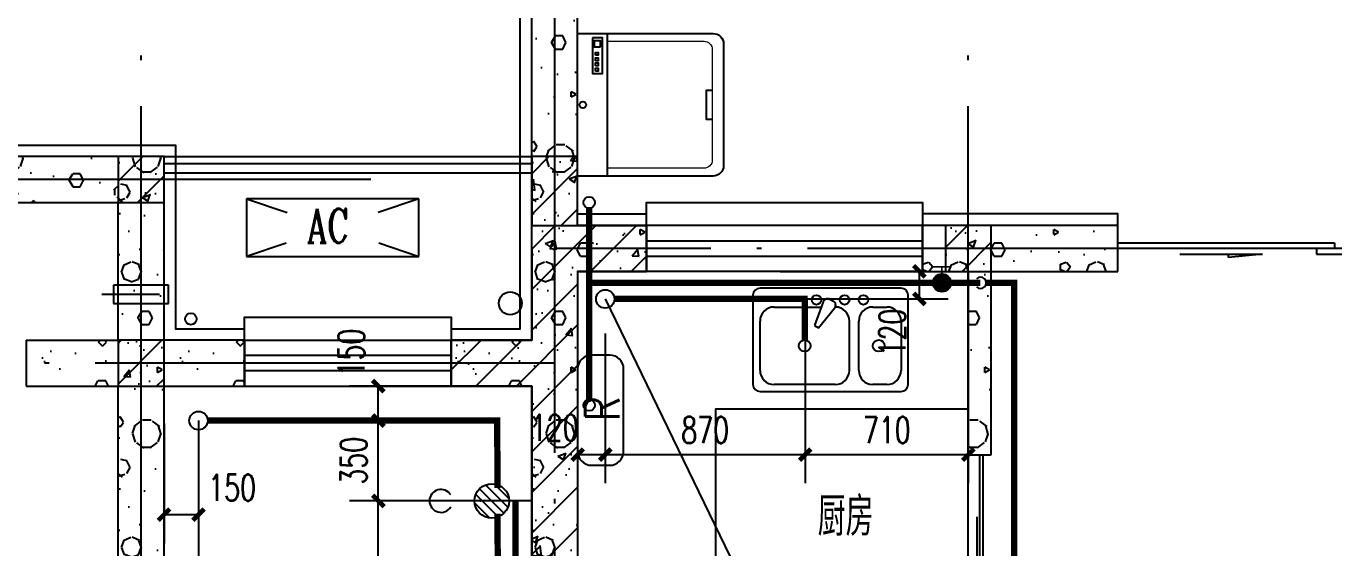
# Model space of a CAD drawing. Extents: x -287580 to -53108, y -522338 to -82629.
# Drawn here: x -150685 to -144994, y -461926 to -459653 of the extents above; entities that cross this region are included whole.
import ezdxf
from ezdxf.enums import TextEntityAlignment as Align

# ---------------------------------------------------------------- set-up
doc = ezdxf.new("R2010")
doc.units = 0
doc.header["$LTSCALE"] = 1000
doc.header["$MEASUREMENT"] = 0
for name, pattern in [('__DASH', [0.35, 0.25, -0.1]), ('DASH', [0.35, 0.25, -0.1]), ('DOTE', [2.42, 2, -0.2, 0.02, -0.2])]:
    doc.linetypes.add(name, pattern=pattern)
for name, color, linetype in [('DIM_污水', 3, 'Continuous'), ('DOTE', 99, 'Continuous'), ('kan', 146, 'Continuous'), ('KTIAO', 124, 'Continuous'), ('PIPE-污水', 2, 'Continuous'), ('PIPE-给水', 3, 'Continuous'), ('PUB_HATCH', 8, 'Continuous'), ('PUB_TEXT', 7, 'Continuous'), ('TWT_DIM', 3, 'Continuous'), ('VPIPE-污水', 2, 'Continuous'), ('VPIPE-给水', 3, 'Continuous'), ('WALL', 9, 'Continuous'), ('WINDOW', 99, 'Continuous'), ('冷凝水管', 6, 'Continuous'), ('家具', 187, 'Continuous'), ('栏杆', 169, 'Continuous'), ('空调、空调洞', 66, 'Continuous'), ('给排水标注', 4, 'Continuous'), ('面层', 215, 'Continuous'), ('面积', 6, 'Continuous')]:
    doc.layers.add(name, color=color, linetype=linetype)
doc.layers.add('RENDERING', color=125, linetype='Continuous', lineweight=13)
doc.layers.add('洁、厨具', color=8, linetype='Continuous', lineweight=9)
doc.styles.add('_ROMANC', font='romanc__.ttf', dxfattribs={"width": 0.700005})
doc.styles.add('_SIMPLEX', font='SIMPLEX.shx', dxfattribs={"width": 0.75})
doc.styles.add('_TCH_DIM_T3', font='SIMPLEX', dxfattribs={"width": 0.705882, "bigfont": 'GBCBIG'})
doc.styles.add('DIM_FONT', font='simplex_.ttf', dxfattribs={"width": 0.7, "bigfont": 'GBCBIG'})
doc.styles.get("Standard").update_dxf_attribs({"font": 'gbenor.shx', "bigfont": 'gbcbig.shx'})
doc.dimstyles.new('_TWT_ARCH&&50', dxfattribs={"dimtxt": 114.75, "dimasz": 50, "dimexe": 125, "dimexo": 150, "dimgap": 50, "dimtad": 1, "dimdec": 0, "dimzin": 0, "dimdsep": 46, "dimtxsty": '_TCH_DIM_T3', "dimblk": 'ARCHTICK', "dimcen": 0.09, "dimclrd": 4, "dimclre": 4, "dimclrt": 4, "dimazin": 2, "dimtfac": 1, "dimtdec": 0, "dimtix": 1, "dimtmove": 2, "dimatfit": 3, "dimfxl": 0, "dimtolj": 1, "dimtzin": 0, "dimarcsym": 0})
pattern_1 = [(45, (215520.8, 801911.87), (-88.388348, 88.388348), []), (50, (215520.8, 801911.87), (358.63009, -31.37607), [37.5, -412.5]), (355, (215520.8, 801911.87), (-69.37567, 376.09607), [30, -330]), (100.4514, (215550.7, 801909.25), (289.25469, 344.71977), [31.8701, -350.57106]), (46.1842, (215520.8, 802011.87), (533.62052, -82.7595), [56.25, -618.75]), (96.6356, (215565.27, 802004.97), (467.33135, 487.05894), [47.80514, -525.8565]), (351.1842, (215520.8, 802011.87), (467.33097, 487.0593), [45, -495]), (21, (215570.8, 801986.87), (298.45353, -201.30945), [37.5, -412.5]), (326, (215570.8, 801986.87), (121.65767, 362.57502), [30, -330]), (71.4514, (215595.67, 801970.1), (420.11131, 161.26525), [31.8701, -350.57106]), (37.5, (215520.8, 801911.87), (6.079928, 166.446927), [0, -326, 0, -335, 0, -331.25]), (7.5, (215520.8, 801911.87), (131.53477, 197.205856), [0, -191, 0, -318.5, 0, -126.25]), (327.5, (215409.3, 801911.87), (266.911218, -11.277436), [0, -125, 0, -390, 0, -517.5]), (317.5, (215359.3, 801911.87), (291.593085, 50.05249), [0, -162.5, 0, -259, 0, -367.5])]
pattern_2 = [(0, (177, -183), (300, 600), [0, -600]), (0, (-174, -264), (300, 600), [0, -600]), (0, (21, -270), (300, 600), [0, -600]), (0, (234, -93), (300, 600), [0, -600]), (0, (-15, -300), (300, 600), [0, -600]), (0, (294, 285), (300, 600), [0, -600]), (0, (111, 237), (300, 600), [0, -600]), (0, (207, 162), (300, 600), [0, -600]), (0, (-282, 150), (300, 600), [0, -600]), (0, (12, 123), (300, 600), [0, -600]), (0, (-102, -30), (300, 600), [0, -600]), (0, (-96, -255), (300, 600), [0, -600]), (0, (129, -279), (300, 600), [0, -600]), (0, (294, -15), (300, 600), [0, -600]), (0, (-267, -108), (300, 600), [0, -600]), (0, (-216, -6), (300, 600), [0, -600]), (0, (18, -48), (300, 600), [0, -600]), (0, (-66, -135), (300, 600), [0, -600]), (0, (-114, 63), (300, 600), [0, -600]), (0, (-39, 288), (300, 600), [0, -600]), (0, (-243, -234), (300, 600), [0, -600]), (0, (87, 165), (300, 600), [0, -600]), (0, (-192, 174), (300, 600), [0, -600]), (0, (-240, 252), (300, 600), [0, -600]), (130.601294, (257.143, 97.143), (-1499.9999834, 1800.0000079), [26.34155, -11037.111]), (18.434949, (214.29, 108.57), (1499.999994, 599.999996), [27.10524, -3767.6279]), (90, (214.3, 82.86), (300, 600), [25.7143, -1174.28565]), (161.56505, (240, 74.29), (-1500.000008, 599.999955), [27.10524, -3767.6279]), (53.130102, (240, 74.29), (300, 600), [28.5714, -2971.4285]), (135, (262.86, -231.43), (-300.00004, 599.99996), [24.24366, -1672.8126]), (45, (228.57, -231.43), (300, 600), [24.24366, -1672.8126]), (135, (245.71, -248.57), (-300.00004, 599.99996), [24.24366, -1672.8126]), (45, (245.71, -248.57), (300, 600), [24.24366, -1672.8126]), (116.56505, (-25.7, 171.43), (-5e-05, 1199.99997), [31.9438, -638.8765]), (180, (-40, 200), (-300, 600), [34.2857, -565.71425]), (63.43495, (-88.57, 171.43), (3e-06, 1200), [31.9438, -638.8765]), (116.56505, (-74.3, 142.86), (-5e-05, 1199.99997), [31.9438, -638.8765]), (0, (-74.3, 142.86), (300, 600), [34.2857, -565.71425]), (63.43495, (-40, 142.86), (3e-06, 1200), [31.9438, -638.8765]), (107.102728, (200, -31.429), (-899.9999656, 3000.0000048), [38.86135, -16282.9025]), (143.972626, (188.57, 5.714), (-5699.9999277, 4199.9999952), [38.86135, -8122.02]), (180, (157.14, 28.6), (-300, 600), [37.14286, -562.8571]), (36.027373, (88.57, 5.714), (5699.999958, 4199.9999547), [38.86135, -8122.02]), (71.56505, (77.14, -28.57), (900.000005, 2999.999995), [36.1403, -3758.5928]), (107.102728, (88.571, -65.714), (-899.9999656, 3000.0000048), [38.86135, -16282.9025]), (143.972626, (120, -88.57), (-5699.9999277, 4199.9999952), [38.86135, -8122.02]), (0, (120, -88.6), (300, 600), [37.14286, -562.8571]), (36.027373, (157.143, -88.57), (5699.999958, 4199.9999547), [38.86135, -8122.02]), (71.56505, (188.57, -65.71), (900.000005, 2999.999995), [36.1403, -3758.5928]), (150.255118, (205.714, 248.57), (-900.000002, 599.999993), [23.035, -4814.3196]), (90, (185.7, 237.14), (300, 600), [22.85714, -1177.14275]), (29.744881, (185.714, 237.14), (900, 599.999997), [23.035, -4814.3196]), (116.56505, (65.7, -177.14), (-5e-05, 1199.99997), [31.9438, -638.8765]), (168.690067, (51.43, -148.57), (-2700.000002, 599.999985), [29.13725, -6089.6855]), (41.185925, (0, -162.857), (7499.9999546, 6599.9999423), [30.37184, -12725.802]), (90, (0, -191.43), (300, 600), [28.5714, -1171.4285]), (138.814074, (22.857, -211.429), (-7499.9998667, 6600.000042), [30.37184, -12725.802]), (16.699244, (22.857, -211.429), (9899.9999255, 2999.9999686), [29.82945, -12498.5375]), (60.945396, (51.43, -202.857), (299.9999992, 599.9999947), [29.4161, -12325.3395]), (109.983106, (-185.714, 74.286), (-1500.0000056, 4199.9999889), [33.442, -14012.1975]), (155.556045, (-197.143, 105.714), (-3900.0000149, 1799.9999626), [34.523, -14465.1315]), (24.4439547, (-260, 105.714), (3900.000002, 1799.9999913), [34.523, -14465.1315]), (70.0168934, (-271.429, 74.286), (1500.0000045, 4199.9999896), [33.442, -14012.1975]), (109.983106, (-260, 42.857), (-1500.0000056, 4199.9999889), [33.442, -14012.1975]), (160.016893, (-228.57, 31.43), (-1500.000001, 599.9999727), [33.442, -6989.3775]), (19.983107, (-228.57, 31.43), (1499.999992, 599.999999), [33.442, -6989.3775]), (70.0168934, (-197.143, 42.857), (1500.0000045, 4199.9999896), [33.442, -14012.1975]), (122.005383, (37.14, 20), (-300.00004, 599.999969), [26.9542, -5633.434]), (18.434949, (-2.86, 34.29), (1499.999994, 599.999996), [27.10524, -3767.6279]), (90, (-2.86, 8.57), (300, 600), [25.7143, -1174.28565]), (161.56505, (22.86, 0), (-1500.000008, 599.999955), [27.10524, -3767.6279]), (54.462322, (22.857, 0), (2099.999997, 2999.9999955), [24.5781, -10298.2115]), (116.56505, (-137.14, -125.7), (-5e-05, 1199.99997), [31.9438, -638.8765]), (180, (-151.4, -97.14), (-300, 600), [31.4286, -568.5714]), (59.036243, (-200, -125.714), (300.000001, 599.999997), [33.3197, -6963.822]), (120.963756, (-182.857, -154.286), (-300.000041, 599.9999724), [33.3197, -6963.822]), (0, (-182.86, -154.3), (300, 600), [31.4286, -568.5714]), (63.43495, (-151.43, -154.3), (3e-06, 1200), [31.9438, -638.8765])]

# ---------------------------------------------------------------- blocks, each defined once
blk = doc.blocks.new('$plan$00001623')
at = {"layer": '家具', "linetype": 'Continuous'}
blk.add_line((-341.1, -144.7), (341.9, -144.7), dxfattribs=at)
at = {"layer": '家具'}
blk.add_lwpolyline([(295, -705.8), (-295, -705.8, -0.414214), (-345, -655.8), (-345, 0), (345, 0), (345, -655.8, -0.414214)], format="xyb", close=True, dxfattribs=at)
for points in [[(323.4, -71.6), (152, -71.6), (152, -119.7), (323.4, -119.7)], [(163, -85.8), (176.7, -85.8), (176.7, -98.5), (163, -98.5)], [(188.5, -85.8), (202.2, -85.8), (202.2, -98.5), (188.5, -98.5)], [(213.1, -85.8), (226.7, -85.8), (226.7, -98.5), (213.1, -98.5)], [(239.5, -85.8), (253.1, -85.8), (253.1, -98.5), (239.5, -98.5)], [(280.9, -109.8), (309.2, -109.8), (309.2, -80.1), (280.9, -80.1)]]:
    blk.add_lwpolyline(points, close=True, dxfattribs=at)
at = {"layer": '家具', "lineweight": 13}
blk.add_lwpolyline([(307.3, -144.7), (307.3, -611, -0.414214), (267.3, -651), (-267.3, -651, -0.414214), (-307.3, -611), (-307.3, -144.7)], format="xyb", dxfattribs=at)
at = {"layer": '家具'}
blk.add_lwpolyline([(-71, -651), (-71, -623.4), (0, -623.4), (71, -623.4), (71, -651)], dxfattribs=at)
blk.add_circle((0, -25.5), 16, dxfattribs=at)
blk = doc.blocks.new('90304092557924')
at = {"layer": 'KTIAO', "color": 99}
for p, q in [((-375, 125), (-198.2, 66.1)), ((-375, 125), (-375, -125)), ((375, 125), (-375, 125)), ((375, 125), (198.2, 66.1)), ((375, -125), (375, 125)), ((-202.8, -67.6), (-375, -125)), ((200.5, -66.8), (375, -125)), ((-375, -125), (375, -125))]:
    blk.add_line(p, q, dxfattribs=at)
at = {"layer": 'KTIAO', "color": 99, "style": '_ROMANC', "width": 0.7}
blk.add_text('AC', height=148.6, dxfattribs=at).set_placement((-112.6, -66.3))
at = {"layer": 'KTIAO', "color": 99, "style": 'DIM_FONT', "oblique": 0, "width": 0.6, "flags": 9}
for tag in ['XSIZE', 'YSIZE']:
    blk.add_attdef(tag, (-375, -125), '', height=0.5, dxfattribs=at)
blk = doc.blocks.new('TRHH')
at = {"color": 6}
blk.add_circle((-249202, -461389.9), 50, dxfattribs=at)
blk = doc.blocks.new('A$C06D6341B')
at = {"layer": '空调、空调洞', "linetype": 'DASH'}
for p, q in [((80, 290), (0, 290)), ((0, 290), (0, 50)), ((40, 0), (40, 340)), ((80, 50), (80, 290)), ((0, 50), (80, 50))]:
    blk.add_line(p, q, dxfattribs=at)
blk = doc.blocks.new('A$C20217E62')
at = {"layer": '家具'}
for p, q in [((0, 419.3), (0, 30.7)), ((644.3, 450), (30.7, 450)), ((335.5, 401.6), (349.8, 393.4)), ((675, 30.7), (675, 419.3)), ((92, 368.2), (297.5, 368.2)), ((306.1, 391.1), (267.3, 287.5)), ((285, 277.2), (355.3, 362.7)), ((521.6, 368.2), (583, 368.2)), ((30.7, 92), (30.7, 306.8)), ((267.3, 287.5), (285, 277.2)), ((419.3, 306.8), (419.3, 92)), ((460.2, 92), (460.2, 306.8)), ((644.3, 306.8), (644.3, 92)), ((30.7, 0), (644.3, 0)), ((358, 30.7), (92, 30.7)), ((583, 30.7), (521.6, 30.7))]:
    blk.add_line(p, q, dxfattribs=at)
for centre, radius in [((276.1, 398.9), 20.5), ((398.9, 398.9), 20.5), ((480.7, 398.9), 20.5), ((225, 199.4), 25.6), ((547.2, 199.4), 25.6)]:
    blk.add_circle(centre, radius, dxfattribs=at)
for centre, radius, start, end in [((30.7, 419.3), 30.7, 90, 180), ((325.2, 383.9), 20.5, 60, 159.4623), ((644.3, 419.3), 30.7, 0, 90), ((92, 306.8), 61.4, 90, 180), ((339.5, 375.7), 20.5, 320.5377, 60), ((358, 306.8), 61.4, 0, 90), ((521.6, 306.8), 61.4, 90, 180), ((583, 306.8), 61.4, 0, 90), ((92, 92), 61.4, 180, 270), ((358, 92), 61.4, 270, 0), ((521.6, 92), 61.4, 180, 270), ((583, 92), 61.4, 270, 0), ((30.7, 30.7), 30.7, 180, 270), ((644.3, 30.7), 30.7, 270, 0)]:
    blk.add_arc(centre, radius, start, end, dxfattribs=at)
blk = doc.blocks.new('$lvtry$00000168')
at = {"color": 0}
blk.add_line((0, 0), (0, -395), dxfattribs=at)
blk.add_arc((0, -395), 50, 121.0332, 58.9668, dxfattribs=at)
for p in [(0, 0), (0, -222.5)]:
    blk.add_point(p, dxfattribs=at)
blk = doc.blocks.new('$lvtry$00000171')
for p, q in [((-74.2, 10.6), (-10.6, 74.2)), ((-69.8, -27.4), (27.4, 69.8)), ((-53, -53), (53, 53)), ((-27.4, -69.8), (69.8, 27.4)), ((10.6, -74.2), (74.2, -10.6))]:
    blk.add_line(p, q)
blk.add_circle((0, 0), 75)
blk.add_point((0, 0))
blk = doc.blocks.new('A$C6BE329BC')
at = {"layer": '家具'}
blk.add_blockref('$lvtry$00000168', (75, 445), dxfattribs=at)
at = {"layer": '家具', "rotation": 180}
blk.add_blockref('$lvtry$00000171', (75, 271.4), dxfattribs=at)
blk = doc.blocks.new('A$C19B76108')
blk.add_lwpolyline([(60, 0), (420, 0, 0.414214), (480, 60), (480, 140, 0.414214), (420, 200), (60, 200, 0.414214), (0, 140), (0, 60, 0.414214)], format="xyb", close=True)
at = {"ltscale": 5, "style": '_SIMPLEX', "width": 0.8}
blk.add_text('R', height=150, dxfattribs=at).set_placement((246.4, 17.9), align=Align.CENTER)
blk = doc.blocks.new('A$C35BA6BDB')
at = {"layer": 'PUB_HATCH'}
h = blk.add_hatch(dxfattribs=at)
h.set_pattern_fill('钢筋混凝土', color=256, scale=50, style=0)
h.set_pattern_definition([(45, (225104.3, 821774), (-88.388348, 88.388348), []), (50, (225104.3, 821774), (358.63009, -31.37607), [37.5, -412.5]), (355, (225104.3, 821774), (-69.37567, 376.09607), [30, -330]), (100.4514, (225134.2, 821771.4), (289.25469, 344.71977), [31.8701, -350.57106]), (46.1842, (225104.3, 821874), (533.62052, -82.7595), [56.25, -618.75]), (96.6356, (225148.77, 821867.1), (467.33135, 487.05894), [47.80514, -525.8565]), (351.1842, (225104.3, 821874), (467.33097, 487.0593), [45, -495]), (21, (225154.3, 821849), (298.45353, -201.30945), [37.5, -412.5]), (326, (225154.3, 821849), (121.65767, 362.57502), [30, -330]), (71.4514, (225179.17, 821832.22), (420.11131, 161.26525), [31.8701, -350.57106]), (37.5, (225104.3, 821774), (6.079928, 166.446927), [0, -326, 0, -335, 0, -331.25]), (7.5, (225104.3, 821774), (131.53477, 197.205856), [0, -191, 0, -318.5, 0, -126.25]), (327.5, (224992.8, 821774), (266.911218, -11.277436), [0, -125, 0, -390, 0, -517.5]), (317.5, (224942.8, 821774), (291.593085, 50.05249), [0, -162.5, 0, -259, 0, -367.5])])
h.paths.add_polyline_path([(5300, 9800), (5300, 6500), (4550, 6500), (4550, 6700), (5100, 6700), (5100, 9800), (4750, 9800), (4750, 10000), (5100, 10000), (5100, 10500), (5600, 10500), (5600, 10300), (5300, 10300)])
at = {"layer": 'WALL'}
blk.add_lwpolyline([(5300, 9800), (5300, 6500), (4550, 6500), (4550, 6700), (5100, 6700), (5100, 9800), (4750, 9800), (4750, 10000), (5100, 10000), (5100, 10500), (5600, 10500), (5600, 10300), (5300, 10300)], close=True, dxfattribs=at)
blk = doc.blocks.new('A$C47FD7EE8')
at = {"layer": 'PUB_HATCH'}
h = blk.add_hatch(dxfattribs=at)
h.set_pattern_fill('钢筋混凝土', color=256, scale=50, style=0)
h.set_pattern_definition(pattern_1)
h.paths.add_polyline_path([(3500, 12900), (3300, 12900), (3300, 12700), (3500, 12700)])
h = blk.add_hatch(dxfattribs=at)
h.set_pattern_fill('钢筋混凝土', color=256, scale=50, style=0)
h.set_pattern_definition(pattern_1)
h.paths.add_polyline_path([(5300, 12900), (5100, 12900), (5100, 12600), (5300, 12600)])
h = blk.add_hatch(dxfattribs=at)
h.set_pattern_fill('钢筋混凝土', color=256, scale=50, style=0)
h.set_pattern_definition(pattern_1)
h.paths.add_polyline_path([(7100, 12600), (6900, 12600), (6900, 12400), (7100, 12400)])
h = blk.add_hatch(dxfattribs=at)
h.set_pattern_fill('钢筋混凝土', color=256, scale=50, style=0)
h.set_pattern_definition(pattern_1)
h.paths.add_polyline_path([(3500, 12100), (3300, 12100), (3300, 11900), (3500, 11900)])
at = {"color": 6}
for points in [[(3500, 12900), (3300, 12900), (3300, 12700), (3500, 12700)], [(5300, 12900), (5100, 12900), (5100, 12600), (5300, 12600)], [(7100, 12600), (6900, 12600), (6900, 12400), (7100, 12400)], [(3500, 12100), (3300, 12100), (3300, 11900), (3500, 11900)]]:
    blk.add_lwpolyline(points, close=True, dxfattribs=at)
blk = doc.blocks.new('_ArchTick')
at = {"color": 0, "linetype": 'ByBlock', "const_width": 0.4}
blk.add_lwpolyline([(-0.5, -0.5), (0.5, 0.5)], dxfattribs=at)
blk = doc.blocks.new('*D766')
at = {"layer": 'Defpoints', "color": 0}
for p in [(-147553.5, -460721.5), (-146798, -460721.5), (-147553.5, -460841.5)]:
    blk.add_point(p, dxfattribs=at)
at = {"layer": 'TWT_DIM', "color": 4, "lineweight": -2}
for p, q in [((-147403.5, -460721.5), (-146673, -460721.5)), ((-146798, -460841.5), (-146798, -460721.5)), ((-147403.5, -460841.5), (-146673, -460841.5))]:
    blk.add_line(p, q, dxfattribs=at)
at = {"layer": 'TWT_DIM', "color": 4, "lineweight": -2, "xscale": 50, "yscale": 50, "zscale": 50}
for p, rotation in [((-146798, -460721.5), 90), ((-146798, -460841.5), 270)]:
    blk.add_blockref('_ArchTick', p, dxfattribs=dict(at, rotation=rotation))
at = {"layer": 'TWT_DIM', "color": 4, "insert": (-146915.5, -460987.9), "char_height": 114.75, "attachment_point": 5, "rotation": 90, "style": '_TCH_DIM_T3'}
blk.add_mtext('\\A1;120', dxfattribs=at)
blk = doc.blocks.new('*D767')
at = {"layer": 'Defpoints', "color": 0}
for p in [(-147295.1, -460841.5), (-146585, -460841.5), (-146585, -461520)]:
    blk.add_point(p, dxfattribs=at)
at = {"layer": 'TWT_DIM', "color": 4, "lineweight": -2}
for p, q in [((-147295.1, -460991.5), (-147295.1, -461645)), ((-146585, -460991.5), (-146585, -461645)), ((-147295.1, -461520), (-146585, -461520))]:
    blk.add_line(p, q, dxfattribs=at)
at = {"layer": 'TWT_DIM', "color": 4, "lineweight": -2, "xscale": 50, "yscale": 50, "zscale": 50, "rotation": 180}
blk.add_blockref('_ArchTick', (-147295.1, -461520), dxfattribs=at)
at = {"layer": 'TWT_DIM', "color": 4, "lineweight": -2, "xscale": 50, "yscale": 50, "zscale": 50}
blk.add_blockref('_ArchTick', (-146585, -461520), dxfattribs=at)
at = {"layer": 'TWT_DIM', "color": 4, "insert": (-146940.1, -461412.6), "char_height": 114.75, "attachment_point": 5, "style": '_TCH_DIM_T3'}
blk.add_mtext('\\A1;710', dxfattribs=at)
blk = doc.blocks.new('*D768')
at = {"layer": 'Defpoints', "color": 0}
for p in [(-148165, -460841.5), (-147295.1, -460841.5), (-147295.1, -461520)]:
    blk.add_point(p, dxfattribs=at)
at = {"layer": 'TWT_DIM', "color": 4, "lineweight": -2}
for p, q in [((-148165, -460991.5), (-148165, -461645)), ((-147295.1, -460991.5), (-147295.1, -461645)), ((-148165, -461520), (-147295.1, -461520))]:
    blk.add_line(p, q, dxfattribs=at)
at = {"layer": 'TWT_DIM', "color": 4, "lineweight": -2, "xscale": 50, "yscale": 50, "zscale": 50, "rotation": 180}
blk.add_blockref('_ArchTick', (-148165, -461520), dxfattribs=at)
at = {"layer": 'TWT_DIM', "color": 4, "lineweight": -2, "xscale": 50, "yscale": 50, "zscale": 50}
blk.add_blockref('_ArchTick', (-147295.1, -461520), dxfattribs=at)
at = {"layer": 'TWT_DIM', "color": 4, "insert": (-147730.1, -461412.6), "char_height": 114.75, "attachment_point": 5, "style": '_TCH_DIM_T3'}
blk.add_mtext('\\A1;870', dxfattribs=at)
blk = doc.blocks.new('*D769')
at = {"layer": 'Defpoints', "color": 0}
for p in [(-148285, -460841.5), (-148165, -460841.5), (-148165, -461520)]:
    blk.add_point(p, dxfattribs=at)
at = {"layer": 'TWT_DIM', "color": 4, "lineweight": -2}
for p, q in [((-148285, -460991.5), (-148285, -461645)), ((-148165, -460991.5), (-148165, -461645)), ((-148285, -461520), (-148165, -461520))]:
    blk.add_line(p, q, dxfattribs=at)
at = {"layer": 'TWT_DIM', "color": 4, "lineweight": -2, "xscale": 50, "yscale": 50, "zscale": 50, "rotation": 180}
blk.add_blockref('_ArchTick', (-148285, -461520), dxfattribs=at)
at = {"layer": 'TWT_DIM', "color": 4, "lineweight": -2, "xscale": 50, "yscale": 50, "zscale": 50}
blk.add_blockref('_ArchTick', (-148165, -461520), dxfattribs=at)
at = {"layer": 'TWT_DIM', "color": 4, "insert": (-148385, -461402.5), "char_height": 114.75, "attachment_point": 5, "style": '_TCH_DIM_T3'}
blk.add_mtext('\\A1;120', dxfattribs=at)
blk = doc.blocks.new('*D770')
at = {"layer": 'Defpoints', "color": 0}
for p in [(-150085, -461234), (-149935, -461234), (-149935, -461781.5)]:
    blk.add_point(p, dxfattribs=at)
at = {"layer": 'TWT_DIM', "color": 4, "lineweight": -2}
for p, q in [((-150085, -461384), (-150085, -461906.5)), ((-149935, -461384), (-149935, -461906.5)), ((-150085, -461781.5), (-149935, -461781.5))]:
    blk.add_line(p, q, dxfattribs=at)
at = {"layer": 'TWT_DIM', "color": 4, "lineweight": -2, "xscale": 50, "yscale": 50, "zscale": 50, "rotation": 180}
blk.add_blockref('_ArchTick', (-150085, -461781.5), dxfattribs=at)
at = {"layer": 'TWT_DIM', "color": 4, "lineweight": -2, "xscale": 50, "yscale": 50, "zscale": 50}
blk.add_blockref('_ArchTick', (-149935, -461781.5), dxfattribs=at)
at = {"layer": 'TWT_DIM', "color": 4, "insert": (-149788.6, -461664), "char_height": 114.75, "attachment_point": 5, "style": '_TCH_DIM_T3'}
blk.add_mtext('\\A1;150', dxfattribs=at)
blk = doc.blocks.new('*D776')
at = {"layer": 'Defpoints', "color": 0}
for p in [(-149152.5, -461721.5), (-148635, -461721.5), (-148635, -462621.7)]:
    blk.add_point(p, dxfattribs=at)
at = {"layer": 'TWT_DIM', "color": 4, "lineweight": -2}
for p, q in [((-148785, -461721.5), (-149277.5, -461721.5)), ((-149152.5, -462621.7), (-149152.5, -461721.5)), ((-148785, -462621.7), (-149277.5, -462621.7))]:
    blk.add_line(p, q, dxfattribs=at)
at = {"layer": 'TWT_DIM', "color": 4, "lineweight": -2, "xscale": 50, "yscale": 50, "zscale": 50}
for p, rotation in [((-149152.5, -461721.5), 90), ((-149152.5, -462621.7), 270)]:
    blk.add_blockref('_ArchTick', p, dxfattribs=dict(at, rotation=rotation))
at = {"layer": 'TWT_DIM', "color": 4, "insert": (-149259.9, -462171.6), "char_height": 114.75, "attachment_point": 5, "rotation": 90, "style": '_TCH_DIM_T3'}
blk.add_mtext('\\A1;900', dxfattribs=at)
blk = doc.blocks.new('*D777')
at = {"layer": 'Defpoints', "color": 0}
for p in [(-149152.5, -461371.5), (-148635, -461371.5), (-148635, -461721.5)]:
    blk.add_point(p, dxfattribs=at)
at = {"layer": 'TWT_DIM', "color": 4, "lineweight": -2}
for p, q in [((-148785, -461371.5), (-149277.5, -461371.5)), ((-149152.5, -461721.5), (-149152.5, -461371.5)), ((-148785, -461721.5), (-149277.5, -461721.5))]:
    blk.add_line(p, q, dxfattribs=at)
at = {"layer": 'TWT_DIM', "color": 4, "lineweight": -2, "xscale": 50, "yscale": 50, "zscale": 50}
for p, rotation in [((-149152.5, -461371.5), 90), ((-149152.5, -461721.5), 270)]:
    blk.add_blockref('_ArchTick', p, dxfattribs=dict(at, rotation=rotation))
at = {"layer": 'TWT_DIM', "color": 4, "insert": (-149259.9, -461546.5), "char_height": 114.75, "attachment_point": 5, "rotation": 90, "style": '_TCH_DIM_T3'}
blk.add_mtext('\\A1;350', dxfattribs=at)
blk = doc.blocks.new('*D778')
at = {"layer": 'Defpoints', "color": 0}
for p in [(-149152.5, -461221.5), (-148635, -461221.5), (-148635, -461371.5)]:
    blk.add_point(p, dxfattribs=at)
at = {"layer": 'TWT_DIM', "color": 4, "lineweight": -2}
for p, q in [((-148785, -461221.5), (-149277.5, -461221.5)), ((-149152.5, -461371.5), (-149152.5, -461221.5)), ((-148785, -461371.5), (-149277.5, -461371.5))]:
    blk.add_line(p, q, dxfattribs=at)
at = {"layer": 'TWT_DIM', "color": 4, "lineweight": -2, "xscale": 50, "yscale": 50, "zscale": 50}
for p, rotation in [((-149152.5, -461221.5), 90), ((-149152.5, -461371.5), 270)]:
    blk.add_blockref('_ArchTick', p, dxfattribs=dict(at, rotation=rotation))
at = {"layer": 'TWT_DIM', "color": 4, "insert": (-149270, -461075.1), "char_height": 114.75, "attachment_point": 5, "rotation": 90, "style": '_TCH_DIM_T3'}
blk.add_mtext('\\A1;150', dxfattribs=at)
blk = doc.blocks.new('$DorLib2D$00000131')
at = {"color": 0, "linetype": 'Continuous'}
for p, q in [((0.15, 0.125), (0.2319, 0.1973)), ((0.2319, 0.1973), (0.2319, 0.125)), ((-0.5, 0.125), (-0.5, 0)), ((0.0192, 0.125), (-0.5, 0.125)), ((0.0192, 0), (0.0192, 0.125)), ((0.35, 0.125), (0.15, 0.125)), ((-0.5, 0), (0.0192, 0)), ((-0.024, 0), (0.5, 0)), ((-0.024, -0.125), (-0.024, 0)), ((0.5, 0), (0.5, -0.125)), ((-0.35, -0.125), (-0.15, -0.125)), ((-0.2319, -0.1973), (-0.2319, -0.125)), ((-0.15, -0.125), (-0.2319, -0.1973)), ((0.5, -0.125), (-0.024, -0.125))]:
    blk.add_line(p, q, dxfattribs=at)
blk = doc.blocks.new('$WINLIB2D$00000001')
at = {"color": 0}
for points in [[(-0.5, 0.5), (-0.5, -0.5)], [(-0.5, 0.5), (0.5, 0.5)], [(0.5, -0.5), (0.5, 0.5)], [(0.5, 0.1667), (-0.5, 0.1667)], [(0.5, -0.1667), (-0.5, -0.1667)], [(-0.5, -0.5), (0.5, -0.5)]]:
    blk.add_lwpolyline(points, dxfattribs=at)

msp = doc.modelspace()

# ---------------------------------------------------------------- hatches: boundary and pattern name
at = {"layer": 'PIPE-污水', "linetype": '__DASH'}
for points in [[(-147297.1, -460841.5), (-147297.1, -460827.8), (-147283.4, -460827.8)], [(-147297.1, -460841.5), (-147283.4, -460841.5), (-147283.4, -460827.8)], [(-148635, -461371.5), (-148635, -461357.8), (-148621.3, -461357.8)], [(-148635, -461371.5), (-148621.3, -461371.5), (-148621.3, -461357.8)]]:
    msp.add_hatch(color=256, dxfattribs=at).paths.add_polyline_path(points)
at = {"layer": 'PIPE-给水'}
for points in [[(-146385, -460771.5), (-146371.2, -460771.5), (-146371.2, -460757.8)], [(-146385, -460771.5), (-146385, -460757.8), (-146371.2, -460757.8)]]:
    msp.add_hatch(color=256, dxfattribs=at).paths.add_polyline_path(points)
at = {"layer": 'PUB_HATCH'}
h = msp.add_hatch(dxfattribs=at)
h.set_pattern_fill('加气混凝土', color=256, scale=50, style=0)
h.set_pattern_definition(pattern_2)
h.paths.add_polyline_path([(-148351.7, -460621.5), (-148285, -460521.5), (-148285, -458921.5), (-148485, -458621.5), (-148485, -460621.5)])
h = msp.add_hatch(dxfattribs=at)
h.set_pattern_fill('加气混凝土', color=256, scale=50, style=0)
h.set_pattern_definition(pattern_2)
h.paths.add_polyline_path([(-150085, -460221.5), (-151085, -460221.5), (-151085, -460421.5), (-150285, -460421.5)])
h = msp.add_hatch(dxfattribs=at)
h.set_pattern_fill('加气混凝土', color=256, scale=50, style=0)
h.set_pattern_definition(pattern_2)
h.paths.add_polyline_path([(-150218.3, -461121.5), (-150085, -461021.5), (-150085, -460221.5), (-150285, -460421.5), (-150285, -461021.5)])
h = msp.add_hatch(dxfattribs=at)
h.set_pattern_fill('加气混凝土', color=256, scale=50, style=0)
h.set_pattern_definition(pattern_2)
h.paths.add_polyline_path([(-148285, -460721.5), (-147985, -460721.5), (-147985, -460521.5), (-148285, -460521.5), (-148351.7, -460621.5)])
h = msp.add_hatch(dxfattribs=at)
h.set_pattern_fill('加气混凝土', color=256, scale=50, style=0)
h.set_pattern_definition(pattern_2)
h.paths.add_polyline_path([(-146585, -460521.5), (-146785, -460521.5), (-146785, -460721.5), (-146585, -460721.5), (-146551.7, -460654.8)])
h = msp.add_hatch(dxfattribs=at)
h.set_pattern_fill('加气混凝土', color=256, scale=50, style=0)
h.set_pattern_definition(pattern_2)
h.paths.add_polyline_path([(-146485, -460721.5), (-145935, -460721.5), (-145935, -460521.5), (-146585, -460521.5), (-146551.7, -460654.8)])
h = msp.add_hatch(dxfattribs=at)
h.set_pattern_fill('加气混凝土', color=256, scale=50, style=0)
h.set_pattern_definition(pattern_2)
h.paths.add_polyline_path([(-148351.7, -460621.5), (-148485, -460621.5), (-148485, -461021.5), (-148418.3, -461121.5), (-148285, -461121.5), (-148285, -460721.5)])
h = msp.add_hatch(dxfattribs=at)
h.set_pattern_fill('加气混凝土', color=256, scale=50, style=0)
h.set_pattern_definition(pattern_2)
h.paths.add_polyline_path([(-146585, -460721.5), (-146585, -461521.5), (-146485, -461521.5), (-146485, -460721.5), (-146551.7, -460654.8)])
h = msp.add_hatch(dxfattribs=at)
h.set_pattern_fill('加气混凝土', color=256, scale=50, style=0)
h.set_pattern_definition(pattern_2)
h.paths.add_polyline_path([(-150685, -461221.5), (-150285, -461221.5), (-150218.3, -461121.5), (-150285, -461021.5), (-150685, -461021.5)])
h = msp.add_hatch(dxfattribs=at)
h.set_pattern_fill('加气混凝土', color=256, scale=50, style=0)
h.set_pattern_definition(pattern_2)
h.paths.add_polyline_path([(-150085, -461221.5), (-149735, -461221.5), (-149735, -461021.5), (-150085, -461021.5), (-150218.3, -461121.5)])
h = msp.add_hatch(dxfattribs=at)
h.set_pattern_fill('加气混凝土', color=256, scale=50, style=0)
h.set_pattern_definition(pattern_2)
h.paths.add_polyline_path([(-148485, -461021.5), (-148835, -461021.5), (-148835, -461221.5), (-148485, -461221.5), (-148418.3, -461121.5)])
h = msp.add_hatch(dxfattribs=at)
h.set_pattern_fill('加气混凝土', color=256, scale=50, style=0)
h.set_pattern_definition(pattern_2)
h.paths.add_polyline_path([(-150151.7, -463154.8), (-150085, -463121.5), (-150085, -461221.5), (-150218.3, -461121.5), (-150285, -461221.5), (-150285, -463121.5)])
h = msp.add_hatch(dxfattribs=at)
h.set_pattern_fill('加气混凝土', color=256, scale=50, style=0)
h.set_pattern_definition(pattern_2)
h.paths.add_polyline_path([(-148418.3, -461121.5), (-148485, -461221.5), (-148485, -463121.5), (-148418.3, -463154.8), (-148285, -463121.5), (-148285, -461121.5)])

# ---------------------------------------------------------------- linework, layer by layer
at = {"layer": 'DIM_污水'}
for p, q in [((-148165, -460841.5), (-147461.2, -462296, 0)), ((-149935, -461371.5), (-149935, -462226))]:
    msp.add_line(p, q, dxfattribs=at)
at = {"layer": 'DOTE', "linetype": 'DOTE'}
for p, q in [((-150185, -464421.5), (-150185, -457343)), ((-148385, -473612.6), (-148385, -457343)), ((-146585, -464421.5), (-146585, -457343)), ((-149185, -460321.5), (-154956.2, -460321.5)), ((-133185, -460621.5), (-148385, -460621.5)), ((-148385, -461121.5), (-154956.2, -461121.5))]:
    msp.add_line(p, q, dxfattribs=at)
at = {"layer": 'kan'}
msp.add_lwpolyline([(-150085, -460221.5), (-148485, -460221.5)], dxfattribs=at)
at = {"layer": 'PIPE-污水', "linetype": '__DASH', "ltscale": 0.5, "const_width": 27.5}
for points in [[(-148125, -460841.5), (-147297.1, -460841.5)], [(-147297.1, -461020), (-147297.1, -460841.5)], [(-149895, -461371.5), (-148635, -461371.5)], [(-148635, -461371.5), (-148634, -461665.2)], [(-148633.6, -461777.7), (-148630.8, -462620.5)]]:
    msp.add_lwpolyline(points, dxfattribs=at)
at = {"layer": 'PIPE-给水', "ltscale": 0.5, "const_width": 27.5}
for points in [[(-148235, -460771.5), (-148235, -460446.5)], [(-146532, -460771.5), (-148235, -460771.5)], [(-148235, -460771.5), (-148235, -461279.5)], [(-146385, -460771.5), (-146507, -460771.5)], [(-146385, -464671.5), (-146385, -460771.5)], [(-148555, -461721.5), (-148555, -464455.5)]]:
    msp.add_lwpolyline(points, dxfattribs=at)
at = {"layer": 'PIPE-给水'}
msp.add_arc((-146532, -460771.5), 25, 225, 135, dxfattribs=at)
at = {"layer": 'VPIPE-污水'}
for centre in [(-148165, -460841.5), (-149935, -461371.5)]:
    msp.add_circle(centre, 40, dxfattribs=at)
at = {"layer": 'VPIPE-给水'}
for centre in [(-148235, -460421.5), (-148235, -461304.5), (-148235, -461304.5)]:
    msp.add_circle(centre, 25, dxfattribs=at)
at = {"layer": 'WALL'}
for p, q in [((-148485, -460621.5), (-148485, -458621.5)), ((-148285, -460521.5), (-148285, -458921.5)), ((-150085, -460221.5), (-151085, -460221.5)), ((-150085, -461021.5), (-150085, -460221.5)), ((-151085, -460421.5), (-150285, -460421.5)), ((-150285, -461021.5), (-150285, -460421.5)), ((-147985, -460521.5), (-148285, -460521.5)), ((-147985, -460721.5), (-147985, -460521.5)), ((-146585, -460521.5), (-146785, -460521.5)), ((-146785, -460521.5), (-146785, -460721.5)), ((-145935, -460521.5), (-146585, -460521.5)), ((-145935, -460721.5), (-145935, -460521.5)), ((-148485, -460621.5), (-148485, -461021.5)), ((-148285, -460721.5), (-148285, -461121.5)), ((-148285, -460721.5), (-147985, -460721.5)), ((-146785, -460721.5), (-146585, -460721.5)), ((-146585, -460721.5), (-146585, -461521.5)), ((-146485, -461521.5), (-146485, -460721.5)), ((-146485, -460721.5), (-145935, -460721.5)), ((-150685, -461021.5), (-150285, -461021.5)), ((-150685, -461021.5), (-150685, -461221.5)), ((-149735, -461021.5), (-150085, -461021.5)), ((-149735, -461221.5), (-149735, -461021.5)), ((-148485, -461021.5), (-148835, -461021.5)), ((-148835, -461021.5), (-148835, -461221.5)), ((-148285, -461121.5), (-148285, -463121.5)), ((-150685, -461221.5), (-150285, -461221.5)), ((-150285, -463121.5), (-150285, -461221.5)), ((-150085, -461221.5), (-149735, -461221.5)), ((-150085, -463121.5), (-150085, -461221.5)), ((-148835, -461221.5), (-148485, -461221.5)), ((-148485, -461221.5), (-148485, -463121.5)), ((-146585, -461521.5), (-146485, -461521.5))]:
    msp.add_line(p, q, dxfattribs=at)
at = {"layer": '冷凝水管'}
msp.add_circle((-149968.5, -460928.8), 25, dxfattribs=at)
at = {"layer": '家具'}
msp.add_lwpolyline([(-146585, -461321.5), (-147685, -461321.5), (-147685, -463721.5), (-146654, -463721.5)], dxfattribs=at)
at = {"layer": '栏杆'}
for points in [[(-150085, -460251.5), (-148485, -460251.5)], [(-150085, -460291.5), (-148485, -460291.5)]]:
    msp.add_lwpolyline(points, dxfattribs=at)
at = {"layer": '给排水标注', "ltscale": 0.05, "const_width": 7.81, "elevation": 1000}
for points in [[(-146661.7, -460701.3), (-146738.3, -460701.3)], [(-146700, -460732.4), (-146700, -460701.3)]]:
    msp.add_lwpolyline(points, dxfattribs=at)
at = {"layer": '给排水标注', "ltscale": 0.05, "const_width": 38.8, "elevation": 1000}
msp.add_lwpolyline([(-146680.6, -460771.5, 1), (-146719.4, -460771.5, 1)], format="xyb", close=True, dxfattribs=at)
at = {"layer": '给排水标注', "ltscale": 0.05}
msp.add_circle((-146700, -460771.5, 1000), 39.1, dxfattribs=at)
at = {"layer": '面层'}
for points in [[(-148835, -460971.5), (-148535, -460971.5), (-148535, -458621.5), (-148485, -458621.5)], [(-151085, -460171.5), (-150035, -460171.5), (-150035, -460971.5), (-149735, -460971.5)], [(-147985, -460521.5), (-147985, -460421.5), (-146785, -460421.5), (-146785, -460521.5)], [(-148285, -460471.5), (-147985, -460471.5)], [(-145935, -460521.5), (-145935, -460471.5), (-146785, -460471.5)], [(-149735, -461021.5), (-149735, -460921.5), (-148835, -460921.5), (-148835, -461021.5)]]:
    msp.add_lwpolyline(points, dxfattribs=at)

# ---------------------------------------------------------------- block references
at = {"color": 6}
msp.add_blockref('TRHH', (100623.8, 529.4), dxfattribs=at)
at = {"rotation": 270}
msp.add_blockref('A$C6BE329BC', (-148930, -461646.5), dxfattribs=at)
at = {"layer": 'RENDERING'}
msp.add_blockref('90304092557924', (-149351.3, -460531), dxfattribs=at)
at = {"layer": 'WINDOW'}
for name, p, xscale, yscale, zscale, rotation in [('$WINLIB2D$00000001', (-147385, -460621.5), 1200, 200, 1200, 180), ('$DorLib2D$00000131', (-145035, -460621.5), -1800, -200, -1800, 359.9999998587214), ('$DorLib2D$00000131', (-146535, -462421.5), 1800, 100, 1800, 90)]:
    msp.add_blockref(name, p, dxfattribs=dict(at, xscale=xscale, yscale=yscale, zscale=zscale, rotation=rotation))
at = {"layer": 'WINDOW', "xscale": 900, "yscale": 200, "zscale": 900}
msp.add_blockref('$WINLIB2D$00000001', (-149285, -461121.5), dxfattribs=at)
at = {"layer": '家具', "extrusion": (0, 0, -1), "xscale": -1, "zscale": -1}
msp.add_blockref('A$C20217E62', (147522.1, -461245), dxfattribs=at)
at = {"layer": '家具', "rotation": 90}
msp.add_blockref('A$C19B76108', (-148085, -461566.5), dxfattribs=at)
at = {"layer": '洁、厨具', "xscale": 0.9000000001396984, "yscale": 0.9000000001396984, "zscale": 0.9000000001396984, "rotation": 90}
msp.add_blockref('$plan$00001623', (-148285, -459995.5), dxfattribs=at)
at = {"layer": '空调、空调洞', "rotation": 270}
msp.add_blockref('A$C06D6341B', (-150355, -460781.5), dxfattribs=at)
at = {"layer": '面积'}
for name, p in [('A$C47FD7EE8', (-153585, -473121.5)), ('A$C35BA6BDB', (-153585, -471021.5))]:
    msp.add_blockref(name, p, dxfattribs=at)

# ---------------------------------------------------------------- texts
at = {"layer": 'PUB_TEXT'}
msp.add_text('厨房', height=168.79, dxfattribs=at).set_placement((-147240.5, -461873.9, 0))

# ---------------------------------------------------------------- dimensions: what is measured, and where the dimension line sits
at = {"layer": 'TWT_DIM'}
for base, p1, p2, angle, picture, middle in [((-146798, -460721.5), (-147553.5, -460841.5), (-147553.5, -460721.5), 90, '*D766', (-146915.5, -460987.9)), ((-148165, -461520), (-148285, -460841.5), (-148165, -460841.5), 0, '*D769', (-148385, -461402.5)), ((-149152.5, -461221.5), (-148635, -461371.5), (-148635, -461221.5), 90, '*D778', (-149270, -461075.1)), ((-149935, -461781.5), (-150085, -461234), (-149935, -461234), 0, '*D770', (-149788.6, -461664))]:
    dim = msp.add_linear_dim(base=base, p1=p1, p2=p2, angle=angle, dimstyle='_TWT_ARCH&&50', dxfattribs=at)
    dim.commit()
    dim.dimension.update_dxf_attribs({"geometry": picture, "text_midpoint": middle, "dimtype": 129})
for p1, p2, distance, picture, middle in [((-148165, -460841.5), (-147295.1, -460841.5), -678.5, '*D768', (-147730.1, -461412.6)), ((-147295.1, -460841.5), (-146585, -460841.5), -678.5, '*D767', (-146940.1, -461412.6)), ((-148635, -461721.5), (-148635, -461371.5), 517.5, '*D777', (-149259.9, -461546.5)), ((-148635, -462621.7), (-148635, -461721.5), 517.5, '*D776', (-149259.9, -462171.6))]:
    dim = msp.add_aligned_dim(p1=p1, p2=p2, distance=distance, dimstyle='_TWT_ARCH&&50', dxfattribs=at)
    dim.commit()
    dim.dimension.update_dxf_attribs({"geometry": picture, "text_midpoint": middle})

doc.saveas('drawing.dxf')
